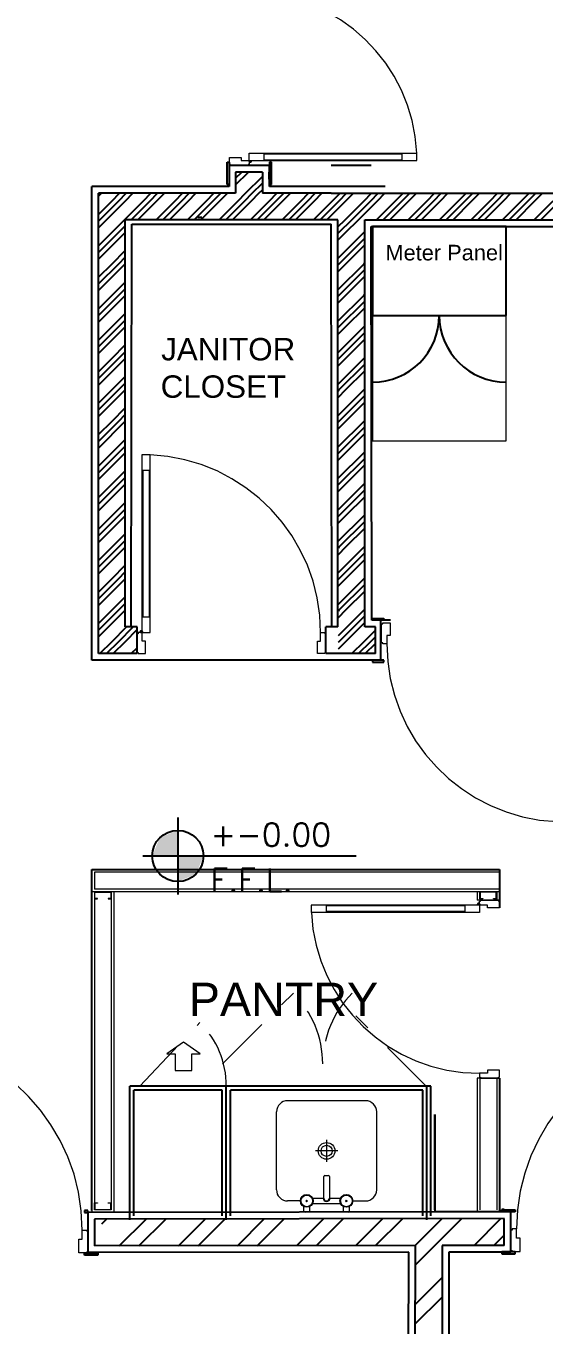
# Model space of a CAD drawing. Header units: inches. Extents: x 78 to 199, y 70 to 92.
# Drawn here: x 99.18 to 101.51, y 78.07 to 83.91 of the extents above; entities that cross this region are included whole.
import ezdxf
from ezdxf.enums import TextEntityAlignment as Align

# ---------------------------------------------------------------- set-up
doc = ezdxf.new("R2010")
doc.units = ezdxf.units.IN
doc.header["$MEASUREMENT"] = 0
for name, pattern in [('21212-FC-A-XREF-GROUND FLOOR PLAN-REV-31-10-12$0$21201-TN-A-GROUND FLOOR PLAN-XREF-REV-20-03-12$2$HIDDEN2', [0.1875, 0.125, -0.0625]), ('HIDDEN', [0.375, 0.25, -0.125]), ('XR-FR.FLOOR$0$HIDDENX2', [19.05, 12.7, -6.35])]:
    doc.linetypes.add(name, pattern=pattern)
for name, color, linetype, lineweight in [('1204SDC-A0$0$G-TTLB-LINE', 244, 'Continuous', 30), ('21212-FC-A-XREF-GROUND FLOOR PLAN-REV-31-10-12$0$21201-TN-A-GROUND FLOOR PLAN-XREF-REV-20-03-12$2$DOOR-EEE', 182, 'Continuous', 13), ('21212-FC-A-XREF-GROUND FLOOR PLAN-REV-31-10-12$0$21201-TN-A-GROUND FLOOR PLAN-XREF-REV-20-03-12$2$Door-Frame-SW-EEE', 26, 'Continuous', 9), ('21212-FC-A-XREF-GROUND FLOOR PLAN-REV-31-10-12$0$Channels-EEE', 252, 'Continuous', 5), ('21212-FC-A-XREF-GROUND FLOOR PLAN-REV-31-10-12$0$DOOR-EEE', 182, 'Continuous', 13), ('21212-FC-A-XREF-GROUND FLOOR PLAN-REV-31-10-12$0$GB-Wall-Cladding-EEE', 1, 'Continuous', 15), ('FURN-LIGHT-EEE', 2, 'Continuous', 18), ('HIDDEN-EEE', 6, 'HIDDEN', 9), ('XR-FR.FLOOR$0$S_BEAM', 8, 'XR-FR.FLOOR$0$HIDDENX2', 5)]:
    doc.layers.add(name, color=color, linetype=linetype, lineweight=lineweight)
for name, color, linetype in [('17', 2, 'Continuous'), ('A2- Plans$0$WALL-AR', 7, 'Continuous'), ('door', 17, 'Continuous'), ('F-DIM', 1, 'Continuous'), ('FINISH-AR', 252, 'Continuous'), ('furniture', 5, 'Continuous'), ('HATCH-AR', 251, 'Continuous'), ('text', 2, 'Continuous'), ('WALL-AR', 7, 'Continuous'), ('WOOD-EEE', 37, 'Continuous')]:
    doc.layers.add(name, color=color, linetype=linetype)
doc.layers.add('GOLDCLADDING', color=7, linetype='Continuous', true_color=0xffc20a)
doc.styles.add('ROMANS', font='romans.shx')
doc.styles.get("Standard").update_dxf_attribs({"font": 'arial.ttf'})

# ---------------------------------------------------------------- blocks, each defined once
blk = doc.blocks.new('YJYJJYJTYJTY')
at = {"color": 252}
for p, q in [((4.8863, 10.366, -0.0791), (4.8861, 10.2705, -0.0791)), ((4.6269, 7.4655, -0.0791), (4.6269, 7.1203, -0.0791)), ((4.47, 7.2929, -0.0791), (5.4271, 7.2929, -0.0791)), ((5.7624, 6.2585, -0.0791), (4.4112, 6.2585, -0.0791)), ((5.7798, 6.1306, -0.0791), (5.7798, 5.6932, -0.0791))]:
    blk.add_line(p, q, dxfattribs=at)
blk.add_circle((4.6269, 7.2929, -0.0791), 0.115, dxfattribs=at)
for points in [[(4.6269, 7.4079, -0.0791), (4.6269, 7.2929, -0.0791), (4.5459, 7.3751, -0.0791), (4.5118, 7.2929, -0.0791)], [(4.6269, 7.4079, -0.0791), (4.6269, 7.4079, -0.0791), (4.6269, 7.2929, -0.0791), (4.6269, 7.4079, -0.0791)], [(4.6269, 7.2929, -0.0791), (4.6269, 7.4079, -0.0791), (4.6269, 7.4079, -0.0791), (4.6269, 7.2929, -0.0791)], [(4.6269, 7.4079, -0.0791), (4.6269, 7.2929, -0.0791), (4.6269, 7.4079, -0.0791)], [(4.7419, 7.2929, -0.0791), (4.6269, 7.2929, -0.0791), (4.709, 7.212, -0.0791), (4.6269, 7.1779, -0.0791)]]:
    blk.add_solid(points, dxfattribs=at)
at = {"layer": '1204SDC-A0$0$G-TTLB-LINE', "color": 252}
blk.add_line((5.7798, 6.1306, -0.0791), (5.7798, 5.7033, -0.0791), dxfattribs=at)
at = {"layer": '17', "color": 252}
blk.add_line((5.0375, 10.3007, -0.0791), (5.0374, 10.3658, -0.0791), dxfattribs=at)
at = {"layer": '21212-FC-A-XREF-GROUND FLOOR PLAN-REV-31-10-12$0$21201-TN-A-GROUND FLOOR PLAN-XREF-REV-20-03-12$2$DOOR-EEE', "color": 252, "ltscale": 250}
for p, q in [((4.9471, 10.4179, -0.0791), (4.9471, 10.4511, -0.0791)), ((4.9471, 10.4511, -0.0791), (5.7001, 10.4511, -0.0791)), ((5.0136, 10.4179, -0.0791), (5.0136, 10.4511, -0.0791)), ((5.6337, 10.4179, -0.0791), (5.6337, 10.4511, -0.0791)), ((5.7001, 10.4179, -0.0791), (5.7001, 10.4511, -0.0791)), ((4.9471, 10.4179, -0.0791), (5.7001, 10.4179, -0.0791)), ((5.0136, 10.4476, -0.0791), (5.6337, 10.4476, -0.0791)), ((5.0136, 10.4214, -0.0791), (5.6337, 10.4214, -0.0791)), ((4.4674, 9.0963, -0.0791), (4.5027, 9.0963, -0.0791)), ((4.4674, 8.2963, -0.0791), (4.4674, 9.0963, -0.0791)), ((4.5027, 8.2963, -0.0791), (4.5027, 9.0963, -0.0791)), ((4.4674, 9.0257, -0.0791), (4.5027, 9.0257, -0.0791)), ((4.4712, 8.3669, -0.0791), (4.4712, 9.0257, -0.0791)), ((4.4989, 8.3669, -0.0791), (4.4989, 9.0257, -0.0791)), ((4.4674, 8.3669, -0.0791), (4.5027, 8.3669, -0.0791)), ((4.4674, 8.2963, -0.0791), (4.5027, 8.2963, -0.0791)), ((5.2255, 7.0724, -0.0791), (5.2255, 7.0391, -0.0791)), ((5.9813, 7.0724, -0.0791), (5.2255, 7.0724, -0.0791)), ((5.2922, 7.0724, -0.0791), (5.2922, 7.0391, -0.0791)), ((5.9146, 7.0689, -0.0791), (5.2922, 7.0689, -0.0791)), ((5.9146, 7.0724, -0.0791), (5.9146, 7.0391, -0.0791)), ((5.9813, 7.0724, -0.0791), (5.9813, 7.0391, -0.0791)), ((5.9813, 7.0391, -0.0791), (5.2255, 7.0391, -0.0791)), ((5.9146, 7.0427, -0.0791), (5.2922, 7.0427, -0.0791))]:
    blk.add_line(p, q, dxfattribs=at)
at = {"layer": '21212-FC-A-XREF-GROUND FLOOR PLAN-REV-31-10-12$0$21201-TN-A-GROUND FLOOR PLAN-XREF-REV-20-03-12$2$DOOR-EEE', "color": 252, "lineweight": 5, "ltscale": 250}
for p, q in [((4.9449, 10.4135, -0.0791), (4.9582, 10.4135, -0.0791)), ((4.9515, 10.4201, -0.0791), (4.9515, 10.4068, -0.0791)), ((4.4697, 8.301, -0.0791), (4.4556, 8.301, -0.0791)), ((4.4627, 8.2939, -0.0791), (4.4627, 8.308, -0.0791)), ((5.9835, 7.0769, -0.0791), (5.9702, 7.0769, -0.0791)), ((5.9768, 7.0702, -0.0791), (5.9768, 7.0836, -0.0791))]:
    blk.add_line(p, q, dxfattribs=at)
for centre, radius in [((4.9515, 10.4135, -0.0791), 0.00443), ((4.4627, 8.301, -0.0791), 0.00471), ((5.9768, 7.0769, -0.0791), 0.00445)]:
    blk.add_circle(centre, radius, dxfattribs=at)
at = {"layer": '21212-FC-A-XREF-GROUND FLOOR PLAN-REV-31-10-12$0$21201-TN-A-GROUND FLOOR PLAN-XREF-REV-20-03-12$2$DOOR-EEE', "color": 252, "linetype": '21212-FC-A-XREF-GROUND FLOOR PLAN-REV-31-10-12$0$21201-TN-A-GROUND FLOOR PLAN-XREF-REV-20-03-12$2$HIDDEN2', "lineweight": 5, "ltscale": 500}
for centre, radius, start, end in [((4.9471, 10.4179, -0.0791), 0.753, 2.52862, 90), ((4.4674, 8.2963, -0.0791), 0.8, 0, 87.47138), ((6.365, 8.2463, -0.0791), 0.8, 180, 267.47138), ((5.9813, 7.0724, -0.0791), 0.7558, 182.52862, 270), ((3.3288, 5.6116, -0.0791), 0.869, 0, 87.47138), ((7.0155, 5.617, -0.0791), 0.8682, 92.52862, 180)]:
    blk.add_arc(centre, radius, start, end, dxfattribs=at)
at = {"layer": '21212-FC-A-XREF-GROUND FLOOR PLAN-REV-31-10-12$0$21201-TN-A-GROUND FLOOR PLAN-XREF-REV-20-03-12$2$Door-Frame-SW-EEE', "color": 252, "ltscale": 250}
for p, q in [((4.8585, 10.4002, -0.0791), (4.8585, 10.4312, -0.0791)), ((4.8585, 10.4312, -0.0791), (4.9117, 10.4312, -0.0791)), ((4.863, 10.4002, -0.0791), (4.8585, 10.4002, -0.0791)), ((4.863, 10.3958, -0.0791), (4.863, 10.4002, -0.0791)), ((4.9427, 10.3958, -0.0791), (4.863, 10.3958, -0.0791)), ((4.9117, 10.4312, -0.0791), (4.9117, 10.4179, -0.0791)), ((4.9117, 10.4179, -0.0791), (4.9471, 10.4179, -0.0791)), ((4.9471, 10.4002, -0.0791), (4.9427, 10.4002, -0.0791)), ((4.9427, 10.4002, -0.0791), (4.9427, 10.3958, -0.0791)), ((4.9471, 10.4179, -0.0791), (4.9471, 10.4002, -0.0791)), ((4.4486, 8.2916, -0.0791), (4.4439, 8.2916, -0.0791)), ((4.4439, 8.2916, -0.0791), (4.4439, 8.2069, -0.0791)), ((4.4674, 8.2963, -0.0791), (4.4486, 8.2963, -0.0791)), ((4.4486, 8.2963, -0.0791), (4.4486, 8.2916, -0.0791)), ((4.4674, 8.2586, -0.0791), (4.4674, 8.2963, -0.0791)), ((5.2674, 8.2963, -0.0791), (5.2862, 8.2963, -0.0791)), ((5.2674, 8.2586, -0.0791), (5.2674, 8.2963, -0.0791)), ((5.2862, 8.2963, -0.0791), (5.2862, 8.2916, -0.0791)), ((5.2862, 8.2916, -0.0791), (5.2909, 8.2916, -0.0791)), ((5.2909, 8.2916, -0.0791), (5.2909, 8.2069, -0.0791)), ((5.5414, 8.251, -0.0791), (5.5414, 8.3358, -0.0791)), ((5.5414, 8.3358, -0.0791), (5.5461, 8.3358, -0.0791)), ((5.5461, 8.3358, -0.0791), (5.5461, 8.3405, -0.0791)), ((5.5461, 8.3405, -0.0791), (5.5791, 8.3405, -0.0791)), ((5.5791, 8.3405, -0.0791), (5.5791, 8.284, -0.0791)), ((4.4815, 8.2586, -0.0791), (4.4674, 8.2586, -0.0791)), ((4.4815, 8.2022, -0.0791), (4.4815, 8.2586, -0.0791)), ((5.2533, 8.2022, -0.0791), (5.2533, 8.2586, -0.0791)), ((5.2533, 8.2586, -0.0791), (5.2674, 8.2586, -0.0791)), ((5.5461, 8.251, -0.0791), (5.5414, 8.251, -0.0791)), ((5.5461, 8.2463, -0.0791), (5.5461, 8.251, -0.0791)), ((5.565, 8.2463, -0.0791), (5.5461, 8.2463, -0.0791)), ((5.5791, 8.284, -0.0791), (5.565, 8.284, -0.0791)), ((5.565, 8.284, -0.0791), (5.565, 8.2463, -0.0791)), ((4.4439, 8.2069, -0.0791), (4.4486, 8.2069, -0.0791)), ((4.4486, 8.2069, -0.0791), (4.4486, 8.2022, -0.0791)), ((4.4486, 8.2022, -0.0791), (4.4815, 8.2022, -0.0791)), ((5.2862, 8.2022, -0.0791), (5.2533, 8.2022, -0.0791)), ((5.2909, 8.2069, -0.0791), (5.2862, 8.2069, -0.0791)), ((5.2862, 8.2069, -0.0791), (5.2862, 8.2022, -0.0791)), ((5.9813, 7.0724, -0.0791), (5.9813, 7.0902, -0.0791)), ((5.9813, 7.0902, -0.0791), (5.9857, 7.0902, -0.0791)), ((6.0168, 7.0724, -0.0791), (5.9813, 7.0724, -0.0791)), ((5.9857, 7.0902, -0.0791), (5.9857, 7.0947, -0.0791)), ((5.9857, 7.0947, -0.0791), (6.0658, 7.0947, -0.0791)), ((6.0168, 7.0591, -0.0791), (6.0168, 7.0724, -0.0791)), ((6.0658, 7.0947, -0.0791), (6.0658, 7.0902, -0.0791)), ((6.0658, 7.0902, -0.0791), (6.0702, 7.0902, -0.0791)), ((6.0702, 7.0902, -0.0791), (6.0702, 7.0591, -0.0791)), ((6.0702, 7.0591, -0.0791), (6.0168, 7.0591, -0.0791)), ((5.9813, 6.3167, -0.0791), (5.9813, 6.2989, -0.0791)), ((6.0168, 6.3167, -0.0791), (5.9813, 6.3167, -0.0791)), ((6.0702, 6.33, -0.0791), (6.0168, 6.33, -0.0791)), ((6.0168, 6.33, -0.0791), (6.0168, 6.3167, -0.0791)), ((6.0702, 6.2989, -0.0791), (6.0702, 6.33, -0.0791)), ((5.9813, 6.2989, -0.0791), (5.9857, 6.2989, -0.0791)), ((5.9857, 6.2989, -0.0791), (5.9857, 6.2945, -0.0791)), ((5.9857, 6.2945, -0.0791), (6.0658, 6.2945, -0.0791)), ((6.0658, 6.2945, -0.0791), (6.0658, 6.2989, -0.0791)), ((6.0658, 6.2989, -0.0791), (6.0702, 6.2989, -0.0791)), ((4.1978, 5.6116, -0.0791), (4.2182, 5.6116, -0.0791)), ((4.1978, 5.5707, -0.0791), (4.1978, 5.6116, -0.0791)), ((4.2182, 5.6116, -0.0791), (4.2182, 5.6065, -0.0791)), ((4.2182, 5.6065, -0.0791), (4.2233, 5.6065, -0.0791)), ((4.2233, 5.6065, -0.0791), (4.2233, 5.5145, -0.0791)), ((6.1268, 5.6119, -0.0791), (6.1217, 5.6119, -0.0791)), ((6.1217, 5.6119, -0.0791), (6.1217, 5.52, -0.0791)), ((6.1472, 5.617, -0.0791), (6.1268, 5.617, -0.0791)), ((6.1268, 5.617, -0.0791), (6.1268, 5.6119, -0.0791)), ((6.1472, 5.5762, -0.0791), (6.1472, 5.617, -0.0791)), ((4.1824, 5.5094, -0.0791), (4.1824, 5.5707, -0.0791)), ((4.1824, 5.5707, -0.0791), (4.1978, 5.5707, -0.0791)), ((6.1626, 5.5762, -0.0791), (6.1472, 5.5762, -0.0791)), ((6.1626, 5.5149, -0.0791), (6.1626, 5.5762, -0.0791)), ((4.2182, 5.5094, -0.0791), (4.1824, 5.5094, -0.0791)), ((4.2233, 5.5145, -0.0791), (4.2182, 5.5145, -0.0791)), ((4.2182, 5.5145, -0.0791), (4.2182, 5.5094, -0.0791)), ((6.1217, 5.52, -0.0791), (6.1268, 5.52, -0.0791)), ((6.1268, 5.52, -0.0791), (6.1268, 5.5149, -0.0791)), ((6.1268, 5.5149, -0.0791), (6.1626, 5.5149, -0.0791))]:
    blk.add_line(p, q, dxfattribs=at)
at = {"layer": '21212-FC-A-XREF-GROUND FLOOR PLAN-REV-31-10-12$0$Channels-EEE', "color": 252}
for p, q in [((4.3281, 7.1319, -0.0791), (4.2521, 7.1319, -0.0791)), ((4.2521, 7.1319, -0.0791), (4.2521, 7.0999, -0.0791)), ((4.2541, 7.1019, -0.0791), (4.2541, 7.1299, -0.0791)), ((4.2541, 7.1299, -0.0791), (4.3261, 7.1299, -0.0791)), ((4.3261, 7.1299, -0.0791), (4.3261, 7.1019, -0.0791)), ((4.3281, 7.0999, -0.0791), (4.3281, 7.1319, -0.0791)), ((5.9821, 7.0999, -0.0791), (5.9821, 7.1319, -0.0791)), ((5.9821, 7.1319, -0.0791), (6.0581, 7.1319, -0.0791)), ((6.0561, 7.1299, -0.0791), (5.9841, 7.1299, -0.0791)), ((5.9841, 7.1299, -0.0791), (5.9841, 7.1019, -0.0791)), ((6.0561, 7.1019, -0.0791), (6.0561, 7.1299, -0.0791)), ((6.0581, 7.1319, -0.0791), (6.0581, 7.0999, -0.0791)), ((4.2521, 7.0999, -0.0791), (4.2661, 7.0999, -0.0791)), ((4.2661, 7.1019, -0.0791), (4.2541, 7.1019, -0.0791)), ((4.2661, 7.0999, -0.0791), (4.2661, 7.1019, -0.0791)), ((4.3261, 7.1019, -0.0791), (4.3141, 7.1019, -0.0791)), ((4.3141, 7.1019, -0.0791), (4.3141, 7.0999, -0.0791)), ((4.3141, 7.0999, -0.0791), (4.3281, 7.0999, -0.0791)), ((5.9961, 7.0999, -0.0791), (5.9821, 7.0999, -0.0791)), ((5.9841, 7.1019, -0.0791), (5.9961, 7.1019, -0.0791)), ((5.9961, 7.1019, -0.0791), (5.9961, 7.0999, -0.0791)), ((6.0441, 7.0999, -0.0791), (6.0441, 7.1019, -0.0791)), ((6.0441, 7.1019, -0.0791), (6.0561, 7.1019, -0.0791)), ((6.0581, 7.0999, -0.0791), (6.0441, 7.0999, -0.0791)), ((4.2521, 5.7028, -0.0791), (4.2521, 5.7348, -0.0791)), ((4.2521, 5.7348, -0.0791), (4.2661, 5.7348, -0.0791)), ((4.2661, 5.7328, -0.0791), (4.2541, 5.7328, -0.0791)), ((4.2541, 5.7328, -0.0791), (4.2541, 5.7048, -0.0791)), ((4.2661, 5.7348, -0.0791), (4.2661, 5.7328, -0.0791)), ((4.3141, 5.7348, -0.0791), (4.3281, 5.7348, -0.0791)), ((4.3141, 5.7328, -0.0791), (4.3141, 5.7348, -0.0791)), ((4.3261, 5.7328, -0.0791), (4.3141, 5.7328, -0.0791)), ((4.3261, 5.7048, -0.0791), (4.3261, 5.7328, -0.0791)), ((4.3281, 5.7348, -0.0791), (4.3281, 5.7028, -0.0791)), ((4.3281, 5.7028, -0.0791), (4.2521, 5.7028, -0.0791)), ((4.2541, 5.7048, -0.0791), (4.3261, 5.7048, -0.0791))]:
    blk.add_line(p, q, dxfattribs=at)
at = {"layer": '21212-FC-A-XREF-GROUND FLOOR PLAN-REV-31-10-12$0$DOOR-EEE', "color": 252, "ltscale": 3}
blk.add_line((6.1217, 5.5147, -0.0791), (6.1217, 5.6251, -0.0791), dxfattribs=at)
at = {"layer": '21212-FC-A-XREF-GROUND FLOOR PLAN-REV-31-10-12$0$GB-Wall-Cladding-EEE', "color": 252, "ltscale": 3}
for p, q in [((4.2401, 7.2319, -0.0791), (4.2401, 5.6908, -0.0791)), ((6.0701, 7.2319, -0.0791), (4.2401, 7.2319, -0.0791)), ((4.2521, 7.2199, -0.0791), (4.2521, 7.1439, -0.0791)), ((6.0701, 7.2199, -0.0791), (4.2521, 7.2199, -0.0791)), ((6.0702, 7.1319, -0.0791), (4.2401, 7.1319, -0.0791)), ((6.0702, 7.1439, -0.0791), (4.2521, 7.1439, -0.0791)), ((4.2521, 7.1319, -0.0791), (4.2521, 5.7028, -0.0791)), ((4.3281, 7.1319, -0.0791), (4.3281, 5.7028, -0.0791)), ((4.3401, 7.1319, -0.0791), (4.3401, 5.6908, -0.0791)), ((5.9701, 7.1319, -0.0791), (5.9701, 7.0947, -0.0791)), ((5.9821, 7.1319, -0.0791), (5.9821, 7.0947, -0.0791)), ((6.0581, 7.1319, -0.0791), (6.0581, 7.0947, -0.0791)), ((6.0702, 7.0947, -0.0791), (5.9701, 7.0947, -0.0791)), ((5.9821, 7.0769, -0.0791), (5.9821, 7.0724, -0.0791)), ((5.9701, 6.2945, -0.0791), (5.9701, 5.6908, -0.0791)), ((6.0706, 6.2945, -0.0791), (5.9701, 6.2945, -0.0791)), ((5.9821, 6.2989, -0.0791), (5.9821, 5.7028, -0.0791)), ((6.0581, 6.2945, -0.0791), (6.0581, 5.7028, -0.0791))]:
    blk.add_line(p, q, dxfattribs=at)
at = {"layer": 'A2- Plans$0$WALL-AR', "color": 252}
for p, q in [((5.0374, 10.3958, -0.0791), (4.8575, 10.3961, -0.0791)), ((5.0063, 10.3658, -0.0791), (4.8863, 10.366, -0.0791)), ((5.0063, 10.3658, -0.0791), (5.0061, 10.2705, -0.0791))]:
    blk.add_line(p, q, dxfattribs=at)
at = {"layer": 'door', "color": 252}
for p, q in [((4.8475, 10.3106, -0.0791), (4.8475, 10.4106, -0.0791)), ((4.8475, 10.4106, -0.0791), (4.8575, 10.4106, -0.0791)), ((4.8575, 10.4106, -0.0791), (4.8575, 10.3106, -0.0791)), ((5.0475, 10.4106, -0.0791), (5.0375, 10.4106, -0.0791)), ((5.0375, 10.4106, -0.0791), (5.0375, 10.3106, -0.0791)), ((5.0475, 10.3106, -0.0791), (5.0475, 10.4106, -0.0791)), ((4.8575, 10.3106, -0.0791), (4.8475, 10.3106, -0.0791)), ((5.0375, 10.3106, -0.0791), (5.0475, 10.3106, -0.0791)), ((5.501, 8.3522, -0.0791), (5.501, 8.3605, -0.0791)), ((5.501, 8.3605, -0.0791), (5.551, 8.3605, -0.0791)), ((5.551, 8.3522, -0.0791), (5.501, 8.3522, -0.0791)), ((5.5385, 8.1722, -0.0791), (5.5385, 8.3522, -0.0791)), ((5.551, 8.3605, -0.0791), (5.551, 8.3522, -0.0791)), ((5.501, 8.1722, -0.0791), (5.501, 8.1638, -0.0791)), ((5.551, 8.1722, -0.0791), (5.501, 8.1722, -0.0791)), ((5.551, 8.1638, -0.0791), (5.551, 8.1722, -0.0791)), ((5.501, 8.1638, -0.0791), (5.551, 8.1638, -0.0791)), ((4.2225, 5.7006, -0.0791), (4.208, 5.7006, -0.0791)), ((4.208, 5.7006, -0.0791), (4.208, 5.6906, -0.0791)), ((4.208, 5.6906, -0.0791), (4.2225, 5.6908, -0.0791)), ((4.2225, 5.6908, -0.0791), (4.2225, 5.7006, -0.0791)), ((6.0808, 5.6933, -0.0791), (6.0808, 5.7033, -0.0791)), ((6.0808, 5.7033, -0.0791), (6.1408, 5.7033, -0.0791)), ((6.1408, 5.6933, -0.0791), (6.0808, 5.6933, -0.0791)), ((6.1408, 5.7033, -0.0791), (6.1408, 5.6933, -0.0791)), ((4.208, 5.4993, -0.0791), (4.208, 5.5093, -0.0791)), ((4.208, 5.5093, -0.0791), (4.268, 5.5093, -0.0791)), ((4.268, 5.4993, -0.0791), (4.208, 5.4993, -0.0791)), ((4.268, 5.5093, -0.0791), (4.268, 5.4993, -0.0791)), ((6.0808, 5.5147, -0.0791), (6.0808, 5.5047, -0.0791)), ((6.1408, 5.5147, -0.0791), (6.0808, 5.5147, -0.0791)), ((6.0808, 5.5047, -0.0791), (6.1408, 5.5047, -0.0791)), ((6.1408, 5.5047, -0.0791), (6.1408, 5.5147, -0.0791))]:
    blk.add_line(p, q, dxfattribs=at)
at = {"layer": 'F-DIM', "color": 252}
for p, q in [((6.0999, 10.1219, -0.0791), (5.4999, 10.1214, -0.0791)), ((5.4999, 10.1214, -0.0791), (5.5002, 9.7214, -0.0791)), ((6.1002, 9.7219, -0.0791), (6.0999, 10.1219, -0.0791)), ((5.5002, 9.7214, -0.0791), (6.1002, 9.7219, -0.0791))]:
    blk.add_line(p, q, dxfattribs=at)
for centre, start, end in [((5.5002, 9.7214, -0.0791), 270.05382, 0.05382), ((6.1002, 9.7219, -0.0791), 180.05382, 270.05382)]:
    blk.add_arc(centre, 0.3, start, end, dxfattribs=at)
at = {"layer": 'FINISH-AR', "color": 252}
for p, q in [((4.8575, 10.3961, -0.0791), (4.8572, 10.3007, -0.0791)), ((5.0374, 10.3958, -0.0791), (5.0376, 10.3007, -0.0791)), ((5.4944, 10.3958, -0.0791), (5.3144, 10.3958, -0.0791)), ((4.2401, 8.1722, -0.0791), (4.2401, 10.3007, -0.0791)), ((4.8572, 10.3007, -0.0791), (4.2401, 10.3007, -0.0791)), ((5.5569, 10.3007, -0.0791), (5.0375, 10.3007, -0.0791)), ((4.417, 8.3222, -0.0791), (4.42, 10.1319, -0.0791)), ((4.42, 10.1319, -0.0791), (5.3147, 10.1318, -0.0791)), ((5.3178, 8.3222, -0.0791), (5.3147, 10.1318, -0.0791)), ((5.3178, 8.3222, -0.0791), (5.3147, 10.1318, -0.0791)), ((5.4947, 10.1219, -0.0791), (9.0644, 10.1224, -0.0791)), ((5.4977, 8.3522, -0.0791), (5.4947, 10.1219, -0.0791)), ((5.5808, 8.3522, -0.0791), (5.4977, 8.3522, -0.0791)), ((5.4733, 8.1722, -0.0791), (4.2401, 8.1722, -0.0791)), ((5.5385, 8.1722, -0.0791), (5.318, 8.1722, -0.0791)), ((4.2401, 5.7006, -0.0791), (4.2401, 7.2319, -0.0791)), ((4.2401, 7.2319, -0.0791), (6.0701, 7.2319, -0.0791)), ((6.0701, 7.2319, -0.0791), (6.0702, 7.0591, -0.0791)), ((6.0706, 6.2945, -0.0791), (6.0708, 5.6933, -0.0791)), ((6.1214, 5.6933, -0.0791), (4.2225, 5.6906, -0.0791)), ((4.2225, 5.6906, -0.0791), (4.2226, 5.5106, -0.0791)), ((6.1217, 5.5147, -0.0791), (6.1214, 5.6933, -0.0791)), ((5.6634, 5.5129, -0.0791), (4.2226, 5.5106, -0.0791)), ((5.6582, 3.3759, -0.0791), (5.6634, 5.5129, -0.0791)), ((6.1217, 5.5133, -0.0791), (5.8425, 5.5131, -0.0791)), ((5.8425, 5.5131, -0.0791), (5.8425, 3.3758, -0.0791))]:
    blk.add_line(p, q, dxfattribs=at)
at = {"layer": 'FURN-LIGHT-EEE', "color": 252}
for p, q in [((5.4694, 6.1929, -0.0791), (5.1194, 6.193, -0.0791)), ((5.0694, 5.793, -0.0791), (5.0694, 6.143, -0.0791)), ((5.5194, 5.7929, -0.0791), (5.5194, 6.1429, -0.0791)), ((5.1767, 5.743, -0.0791), (5.1194, 5.743, -0.0791)), ((5.4121, 5.743, -0.0791), (5.4694, 5.743, -0.0791))]:
    blk.add_line(p, q, dxfattribs=at)
at = {"layer": 'FURN-LIGHT-EEE', "color": 252, "lineweight": 5}
for p, q in [((5.2944, 6.0179, -0.0791), (5.2944, 5.9179, -0.0791)), ((5.3444, 5.9679, -0.0791), (5.2444, 5.968, -0.0791)), ((5.2817, 5.7557, -0.0791), (5.2817, 5.8523, -0.0791)), ((5.2867, 5.8573, -0.0791), (5.3021, 5.8573, -0.0791)), ((5.3071, 5.8523, -0.0791), (5.3071, 5.7557, -0.0791)), ((5.1822, 5.7599, -0.0791), (5.1843, 5.7583, -0.0791)), ((5.1862, 5.7644, -0.0791), (5.188, 5.7624, -0.0791)), ((5.1862, 5.7216, -0.0791), (5.188, 5.7235, -0.0791)), ((5.1911, 5.7679, -0.0791), (5.1924, 5.7656, -0.0791)), ((5.1966, 5.7703, -0.0791), (5.1974, 5.7678, -0.0791)), ((5.202, 5.7395, -0.0791), (5.209, 5.7465, -0.0791)), ((5.209, 5.7395, -0.0791), (5.202, 5.7465, -0.0791)), ((5.2025, 5.7716, -0.0791), (5.2027, 5.769, -0.0791)), ((5.2085, 5.7716, -0.0791), (5.2082, 5.769, -0.0791)), ((5.2144, 5.7703, -0.0791), (5.2136, 5.7678, -0.0791)), ((5.2199, 5.7679, -0.0791), (5.2186, 5.7656, -0.0791)), ((5.2247, 5.7644, -0.0791), (5.223, 5.7624, -0.0791)), ((5.2247, 5.7216, -0.0791), (5.223, 5.7235, -0.0791)), ((5.2288, 5.7599, -0.0791), (5.2266, 5.7583, -0.0791)), ((5.2313, 5.7557, -0.0791), (5.2789, 5.7557, -0.0791)), ((5.3574, 5.7303, -0.0791), (5.2313, 5.7303, -0.0791)), ((5.3099, 5.7557, -0.0791), (5.3574, 5.7557, -0.0791)), ((5.357, 5.7313, -0.0791), (5.3594, 5.7323, -0.0791)), ((5.36, 5.726, -0.0791), (5.3621, 5.7276, -0.0791)), ((5.364, 5.7216, -0.0791), (5.3658, 5.7235, -0.0791)), ((5.3689, 5.7679, -0.0791), (5.3702, 5.7656, -0.0791)), ((5.3744, 5.7703, -0.0791), (5.3752, 5.7678, -0.0791)), ((5.3868, 5.7395, -0.0791), (5.3798, 5.7465, -0.0791)), ((5.3798, 5.7395, -0.0791), (5.3868, 5.7465, -0.0791)), ((5.3803, 5.7716, -0.0791), (5.3805, 5.769, -0.0791)), ((5.3863, 5.7716, -0.0791), (5.386, 5.769, -0.0791)), ((5.3922, 5.7703, -0.0791), (5.3914, 5.7678, -0.0791)), ((5.3977, 5.7679, -0.0791), (5.3964, 5.7656, -0.0791)), ((5.4025, 5.7644, -0.0791), (5.4008, 5.7624, -0.0791)), ((5.4025, 5.7216, -0.0791), (5.4008, 5.7235, -0.0791)), ((5.4066, 5.7599, -0.0791), (5.4044, 5.7583, -0.0791)), ((5.4066, 5.726, -0.0791), (5.4044, 5.7276, -0.0791)), ((5.4096, 5.7547, -0.0791), (5.4072, 5.7536, -0.0791)), ((5.4096, 5.7313, -0.0791), (5.4072, 5.7323, -0.0791)), ((5.1911, 5.718, -0.0791), (5.1924, 5.7203, -0.0791)), ((5.1928, 5.6972, -0.0791), (5.1928, 5.7171, -0.0791)), ((5.1966, 5.7156, -0.0791), (5.1974, 5.7181, -0.0791)), ((5.2182, 5.6922, -0.0791), (5.1978, 5.6922, -0.0791)), ((5.2025, 5.7143, -0.0791), (5.2027, 5.717, -0.0791)), ((5.2085, 5.7143, -0.0791), (5.2082, 5.717, -0.0791)), ((5.2144, 5.7156, -0.0791), (5.2136, 5.7181, -0.0791)), ((5.2182, 5.7171, -0.0791), (5.2182, 5.6922, -0.0791)), ((5.2199, 5.718, -0.0791), (5.2186, 5.7203, -0.0791)), ((5.3689, 5.718, -0.0791), (5.3702, 5.7203, -0.0791)), ((5.3706, 5.6922, -0.0791), (5.3706, 5.7171, -0.0791)), ((5.391, 5.6922, -0.0791), (5.3706, 5.6922, -0.0791)), ((5.3744, 5.7156, -0.0791), (5.3752, 5.7181, -0.0791)), ((5.3803, 5.7143, -0.0791), (5.3805, 5.717, -0.0791)), ((5.3863, 5.7143, -0.0791), (5.386, 5.717, -0.0791)), ((5.3922, 5.7156, -0.0791), (5.3914, 5.7181, -0.0791)), ((5.396, 5.7171, -0.0791), (5.396, 5.6972, -0.0791)), ((5.3977, 5.718, -0.0791), (5.3964, 5.7203, -0.0791))]:
    blk.add_line(p, q, dxfattribs=at)
for centre, radius in [((5.2944, 5.9679, -0.0791), 0.0375), ((5.2944, 5.9679, -0.0791), 0.025), ((5.2055, 5.743, -0.0791), 0.0288), ((5.2055, 5.743, -0.0791), 0.0261), ((5.3833, 5.743, -0.0791), 0.0288), ((5.3833, 5.743, -0.0791), 0.0261)]:
    blk.add_circle(centre, radius, dxfattribs=at)
at = {"layer": 'FURN-LIGHT-EEE', "color": 252}
for centre, start, end in [((5.1194, 6.143, -0.0791), 89.99512, 179.99512), ((5.4694, 6.1429, -0.0791), 359.99512, 89.99512), ((5.1194, 5.793, -0.0791), 180.00488, 270.00488), ((5.4694, 5.793, -0.0791), 269.99512, 359.99512)]:
    blk.add_arc(centre, 0.05, start, end, dxfattribs=at)
at = {"layer": 'FURN-LIGHT-EEE', "color": 252, "lineweight": 5}
for centre, radius, start, end in [((5.2867, 5.8523, -0.0791), 0.005, 90, 180), ((5.3021, 5.8523, -0.0791), 0.005, 0, 90), ((5.2944, 5.7557, -0.0791), 0.0155, 180, 0), ((5.2944, 5.7557, -0.0791), 0.0127, 180, 0), ((5.1978, 5.6972, -0.0791), 0.005, 180, 270), ((5.391, 5.6972, -0.0791), 0.005, 270, 0)]:
    blk.add_arc(centre, radius, start, end, dxfattribs=at)
at = {"layer": 'furniture', "color": 252, "linetype": 'Continuous'}
for p, q in [((4.8863, 10.3379, -0.0791), (4.9144, 10.366, -0.0791)), ((4.8863, 10.3079, -0.0791), (4.9444, 10.366, -0.0791)), ((4.9304, 10.2705, -0.0791), (5.0061, 10.3463, -0.0791)), ((4.9604, 10.2705, -0.0791), (5.0061, 10.3163, -0.0791)), ((4.9904, 10.2705, -0.0791), (5.0061, 10.2863, -0.0791)), ((4.2701, 10.2574, -0.0791), (4.2834, 10.2706, -0.0791)), ((4.2701, 10.176, -0.0791), (4.3313, 10.2372, -0.0791)), ((4.276, 10.1518, -0.0791), (4.3613, 10.2372, -0.0791)), ((4.306, 10.1518, -0.0791), (4.3913, 10.2372, -0.0791)), ((4.3313, 10.2372, -0.0791), (4.3648, 10.2706, -0.0791)), ((4.3613, 10.2372, -0.0791), (4.3948, 10.2706, -0.0791)), ((4.3874, 10.1518, -0.0791), (4.4727, 10.2372, -0.0791)), ((4.3913, 10.2372, -0.0791), (4.4248, 10.2706, -0.0791)), ((4.4174, 10.1518, -0.0791), (4.5027, 10.2372, -0.0791)), ((4.4474, 10.1519, -0.0791), (4.5327, 10.2372, -0.0791)), ((4.4727, 10.2372, -0.0791), (4.5062, 10.2706, -0.0791)), ((4.5027, 10.2372, -0.0791), (4.5362, 10.2706, -0.0791)), ((4.5288, 10.1519, -0.0791), (4.6141, 10.2372, -0.0791)), ((4.5327, 10.2372, -0.0791), (4.5662, 10.2706, -0.0791)), ((4.5588, 10.1519, -0.0791), (4.6441, 10.2372, -0.0791)), ((4.5888, 10.1519, -0.0791), (4.6741, 10.2372, -0.0791)), ((4.6141, 10.2372, -0.0791), (4.6476, 10.2706, -0.0791)), ((4.6441, 10.2372, -0.0791), (4.6776, 10.2706, -0.0791)), ((4.6703, 10.1519, -0.0791), (4.7556, 10.2372, -0.0791)), ((4.6741, 10.2372, -0.0791), (4.7076, 10.2706, -0.0791)), ((4.7003, 10.1519, -0.0791), (4.7856, 10.2372, -0.0791)), ((4.7303, 10.1519, -0.0791), (4.8156, 10.2372, -0.0791)), ((4.7556, 10.2372, -0.0791), (4.789, 10.2706, -0.0791)), ((4.7856, 10.2372, -0.0791), (4.819, 10.2706, -0.0791)), ((4.8117, 10.1519, -0.0791), (4.897, 10.2372, -0.0791)), ((4.8156, 10.2372, -0.0791), (4.849, 10.2706, -0.0791)), ((4.8417, 10.1519, -0.0791), (4.927, 10.2372, -0.0791)), ((4.8717, 10.1519, -0.0791), (4.957, 10.2372, -0.0791)), ((4.897, 10.2372, -0.0791), (4.9303, 10.2705, -0.0791)), ((4.927, 10.2372, -0.0791), (4.9603, 10.2705, -0.0791)), ((4.9531, 10.1519, -0.0791), (5.0384, 10.2372, -0.0791)), ((4.957, 10.2372, -0.0791), (4.9903, 10.2705, -0.0791)), ((4.9832, 10.1519, -0.0791), (5.0684, 10.2372, -0.0791)), ((5.0132, 10.1519, -0.0791), (5.0984, 10.2372, -0.0791)), ((5.0384, 10.2372, -0.0791), (5.0718, 10.2705, -0.0791)), ((5.0684, 10.2372, -0.0791), (5.1018, 10.2705, -0.0791)), ((5.0946, 10.1519, -0.0791), (5.1798, 10.2372, -0.0791)), ((5.0984, 10.2372, -0.0791), (5.1317, 10.2705, -0.0791)), ((5.1246, 10.1519, -0.0791), (5.2098, 10.2372, -0.0791)), ((5.1546, 10.1519, -0.0791), (5.2398, 10.2372, -0.0791)), ((5.1798, 10.2372, -0.0791), (5.2132, 10.2705, -0.0791)), ((5.2098, 10.2372, -0.0791), (5.2432, 10.2705, -0.0791)), ((5.236, 10.1519, -0.0791), (5.3212, 10.2372, -0.0791)), ((5.2398, 10.2372, -0.0791), (5.2731, 10.2705, -0.0791)), ((5.266, 10.1519, -0.0791), (5.3512, 10.2372, -0.0791)), ((5.296, 10.1519, -0.0791), (5.3812, 10.2372, -0.0791)), ((5.3212, 10.2372, -0.0791), (5.3546, 10.2705, -0.0791)), ((5.3512, 10.2372, -0.0791), (5.3845, 10.2705, -0.0791)), ((5.3775, 10.1519, -0.0791), (5.4627, 10.2372, -0.0791)), ((5.3812, 10.2372, -0.0791), (5.4145, 10.2705, -0.0791)), ((5.4075, 10.152, -0.0791), (5.4927, 10.2372, -0.0791)), ((5.4375, 10.152, -0.0791), (5.5227, 10.2372, -0.0791)), ((5.4627, 10.2372, -0.0791), (5.4962, 10.2707, -0.0791)), ((5.4927, 10.2372, -0.0791), (5.5262, 10.2707, -0.0791)), ((5.5189, 10.152, -0.0791), (5.6041, 10.2372, -0.0791)), ((5.5227, 10.2372, -0.0791), (5.5562, 10.2707, -0.0791)), ((5.5489, 10.152, -0.0791), (5.6341, 10.2372, -0.0791)), ((5.5789, 10.152, -0.0791), (5.6641, 10.2372, -0.0791)), ((5.6041, 10.2372, -0.0791), (5.6376, 10.2707, -0.0791)), ((5.6341, 10.2372, -0.0791), (5.6676, 10.2707, -0.0791)), ((5.6603, 10.152, -0.0791), (5.7455, 10.2372, -0.0791)), ((5.6641, 10.2372, -0.0791), (5.6976, 10.2707, -0.0791)), ((5.6903, 10.152, -0.0791), (5.7755, 10.2372, -0.0791)), ((5.7203, 10.152, -0.0791), (5.8055, 10.2372, -0.0791)), ((5.7455, 10.2372, -0.0791), (5.779, 10.2707, -0.0791)), ((5.7755, 10.2372, -0.0791), (5.809, 10.2707, -0.0791)), ((5.8018, 10.152, -0.0791), (5.8869, 10.2372, -0.0791)), ((5.8055, 10.2372, -0.0791), (5.839, 10.2707, -0.0791)), ((5.8318, 10.152, -0.0791), (5.9169, 10.2372, -0.0791)), ((5.8618, 10.152, -0.0791), (5.9469, 10.2372, -0.0791)), ((5.8869, 10.2372, -0.0791), (5.9204, 10.2707, -0.0791)), ((5.9169, 10.2372, -0.0791), (5.9504, 10.2707, -0.0791)), ((5.9432, 10.152, -0.0791), (6.0284, 10.2372, -0.0791)), ((5.9469, 10.2372, -0.0791), (5.9804, 10.2707, -0.0791)), ((5.9732, 10.152, -0.0791), (6.0584, 10.2372, -0.0791)), ((6.0032, 10.152, -0.0791), (6.0884, 10.2372, -0.0791)), ((6.0284, 10.2372, -0.0791), (6.0619, 10.2707, -0.0791)), ((6.0584, 10.2372, -0.0791), (6.0919, 10.2707, -0.0791)), ((6.0846, 10.152, -0.0791), (6.1698, 10.2372, -0.0791)), ((6.0884, 10.2372, -0.0791), (6.1219, 10.2707, -0.0791)), ((6.1146, 10.152, -0.0791), (6.1998, 10.2372, -0.0791)), ((6.1446, 10.152, -0.0791), (6.2298, 10.2372, -0.0791)), ((6.1698, 10.2372, -0.0791), (6.2033, 10.2707, -0.0791)), ((6.1998, 10.2372, -0.0791), (6.2333, 10.2707, -0.0791)), ((6.2261, 10.152, -0.0791), (6.3112, 10.2372, -0.0791)), ((6.2298, 10.2372, -0.0791), (6.2633, 10.2707, -0.0791)), ((6.2561, 10.152, -0.0791), (6.3412, 10.2372, -0.0791)), ((4.2701, 10.146, -0.0791), (4.276, 10.1518, -0.0791)), ((4.2701, 10.116, -0.0791), (4.306, 10.1518, -0.0791)), ((4.3313, 10.0957, -0.0791), (4.3874, 10.1518, -0.0791)), ((4.3613, 10.0957, -0.0791), (4.3901, 10.1246, -0.0791)), ((5.3447, 10.1192, -0.0791), (5.3773, 10.1518, -0.0791)), ((5.3512, 10.0957, -0.0791), (5.4073, 10.1518, -0.0791)), ((5.3812, 10.0957, -0.0791), (5.4374, 10.1518, -0.0791)), ((4.2701, 10.0346, -0.0791), (4.3313, 10.0957, -0.0791)), ((4.2701, 10.0046, -0.0791), (4.3613, 10.0957, -0.0791)), ((4.2701, 9.9746, -0.0791), (4.3901, 10.0946, -0.0791)), ((5.3448, 10.0893, -0.0791), (5.3512, 10.0957, -0.0791)), ((5.3448, 10.0593, -0.0791), (5.3812, 10.0957, -0.0791)), ((5.345, 9.978, -0.0791), (5.4627, 10.0957, -0.0791)), ((5.3512, 9.9543, -0.0791), (5.4648, 10.0679, -0.0791)), ((5.4627, 10.0957, -0.0791), (5.4647, 10.0978, -0.0791)), ((4.3313, 9.9543, -0.0791), (4.3901, 10.0131, -0.0791)), ((4.3613, 9.9543, -0.0791), (4.3901, 9.9831, -0.0791)), ((5.3812, 9.9543, -0.0791), (5.4649, 10.0379, -0.0791)), ((4.2701, 9.8931, -0.0791), (4.3313, 9.9543, -0.0791)), ((4.2701, 9.8631, -0.0791), (4.3613, 9.9543, -0.0791)), ((4.2701, 9.8331, -0.0791), (4.3901, 9.9531, -0.0791)), ((5.345, 9.9481, -0.0791), (5.3512, 9.9543, -0.0791)), ((5.3451, 9.9181, -0.0791), (5.3812, 9.9543, -0.0791)), ((5.3452, 9.8368, -0.0791), (5.4627, 9.9543, -0.0791)), ((5.3512, 9.8129, -0.0791), (5.465, 9.9267, -0.0791)), ((5.4627, 9.9543, -0.0791), (5.465, 9.9566, -0.0791)), ((4.3313, 9.8129, -0.0791), (4.3901, 9.8717, -0.0791)), ((5.3812, 9.8129, -0.0791), (5.4651, 9.8967, -0.0791)), ((4.2701, 9.7517, -0.0791), (4.3313, 9.8129, -0.0791)), ((4.2701, 9.7217, -0.0791), (4.3613, 9.8129, -0.0791)), ((4.2701, 9.6917, -0.0791), (4.3901, 9.8117, -0.0791)), ((4.3613, 9.8129, -0.0791), (4.3901, 9.8417, -0.0791)), ((5.3452, 9.8069, -0.0791), (5.3512, 9.8129, -0.0791)), ((5.3453, 9.7769, -0.0791), (5.3812, 9.8129, -0.0791)), ((5.3454, 9.6957, -0.0791), (5.4627, 9.8129, -0.0791)), ((5.4627, 9.8129, -0.0791), (5.4652, 9.8155, -0.0791)), ((5.3512, 9.6715, -0.0791), (5.4653, 9.7855, -0.0791)), ((5.3812, 9.6715, -0.0791), (5.4653, 9.7556, -0.0791)), ((4.3313, 9.6715, -0.0791), (4.3901, 9.7303, -0.0791)), ((4.3613, 9.6715, -0.0791), (4.3901, 9.7003, -0.0791)), ((4.2701, 9.6103, -0.0791), (4.3313, 9.6715, -0.0791)), ((4.2701, 9.5803, -0.0791), (4.3613, 9.6715, -0.0791)), ((4.2701, 9.5503, -0.0791), (4.3901, 9.6703, -0.0791)), ((5.3455, 9.6657, -0.0791), (5.3512, 9.6715, -0.0791)), ((5.3455, 9.6358, -0.0791), (5.3812, 9.6715, -0.0791)), ((5.3457, 9.5545, -0.0791), (5.4627, 9.6715, -0.0791)), ((5.3512, 9.5301, -0.0791), (5.4655, 9.6443, -0.0791)), ((5.4627, 9.6715, -0.0791), (5.4655, 9.6743, -0.0791)), ((4.3313, 9.5301, -0.0791), (4.3901, 9.5889, -0.0791)), ((5.3812, 9.5301, -0.0791), (5.4656, 9.6144, -0.0791)), ((4.2701, 9.4689, -0.0791), (4.3313, 9.5301, -0.0791)), ((4.2701, 9.4389, -0.0791), (4.3613, 9.5301, -0.0791)), ((4.2701, 9.4089, -0.0791), (4.3901, 9.5289, -0.0791)), ((4.3613, 9.5301, -0.0791), (4.3901, 9.5589, -0.0791)), ((5.3457, 9.5245, -0.0791), (5.3512, 9.5301, -0.0791)), ((5.3458, 9.4946, -0.0791), (5.3812, 9.5301, -0.0791)), ((5.3459, 9.4133, -0.0791), (5.4627, 9.5301, -0.0791)), ((5.4627, 9.5301, -0.0791), (5.4657, 9.5331, -0.0791)), ((5.3512, 9.3886, -0.0791), (5.4658, 9.5032, -0.0791)), ((5.3812, 9.3886, -0.0791), (5.4658, 9.4732, -0.0791)), ((4.3313, 9.3886, -0.0791), (4.3901, 9.4475, -0.0791)), ((4.3613, 9.3886, -0.0791), (4.3901, 9.4175, -0.0791)), ((4.2701, 9.3275, -0.0791), (4.3313, 9.3886, -0.0791)), ((4.2701, 9.2975, -0.0791), (4.3613, 9.3886, -0.0791)), ((4.2701, 9.2675, -0.0791), (4.3901, 9.3875, -0.0791)), ((5.346, 9.3834, -0.0791), (5.3512, 9.3886, -0.0791)), ((5.346, 9.3534, -0.0791), (5.3812, 9.3886, -0.0791)), ((5.3462, 9.2721, -0.0791), (5.4627, 9.3886, -0.0791)), ((5.3512, 9.2472, -0.0791), (5.466, 9.362, -0.0791)), ((5.4627, 9.3886, -0.0791), (5.466, 9.3919, -0.0791)), ((4.3313, 9.2472, -0.0791), (4.3901, 9.306, -0.0791)), ((5.3812, 9.2472, -0.0791), (5.4661, 9.332, -0.0791)), ((4.2701, 9.186, -0.0791), (4.3313, 9.2472, -0.0791)), ((4.2701, 9.156, -0.0791), (4.3613, 9.2472, -0.0791)), ((4.2701, 9.126, -0.0791), (4.3901, 9.246, -0.0791)), ((4.3613, 9.2472, -0.0791), (4.3901, 9.276, -0.0791)), ((5.3462, 9.2422, -0.0791), (5.3512, 9.2472, -0.0791)), ((5.3463, 9.2122, -0.0791), (5.3812, 9.2472, -0.0791)), ((5.3464, 9.1309, -0.0791), (5.4627, 9.2472, -0.0791)), ((5.4627, 9.2472, -0.0791), (5.4662, 9.2507, -0.0791)), ((4.3313, 9.1058, -0.0791), (4.3901, 9.1646, -0.0791)), ((5.3512, 9.1058, -0.0791), (5.4662, 9.2208, -0.0791)), ((5.3812, 9.1058, -0.0791), (5.4663, 9.1908, -0.0791)), ((4.3613, 9.1058, -0.0791), (4.3901, 9.1346, -0.0791)), ((5.4627, 9.1058, -0.0791), (5.4664, 9.1096, -0.0791)), ((4.2701, 9.0446, -0.0791), (4.3313, 9.1058, -0.0791)), ((4.2701, 9.0146, -0.0791), (4.3613, 9.1058, -0.0791)), ((4.2701, 8.9846, -0.0791), (4.3901, 9.1046, -0.0791)), ((5.3465, 9.101, -0.0791), (5.3512, 9.1058, -0.0791)), ((5.3465, 9.071, -0.0791), (5.3812, 9.1058, -0.0791)), ((5.3466, 8.9898, -0.0791), (5.4627, 9.1058, -0.0791)), ((5.3512, 8.9644, -0.0791), (5.4665, 9.0796, -0.0791)), ((5.3812, 8.9644, -0.0791), (5.4665, 9.0497, -0.0791)), ((4.3313, 8.9644, -0.0791), (4.3901, 9.0232, -0.0791)), ((4.3613, 8.9644, -0.0791), (4.3901, 8.9932, -0.0791)), ((4.2701, 8.9032, -0.0791), (4.3313, 8.9644, -0.0791)), ((4.2701, 8.8732, -0.0791), (4.3613, 8.9644, -0.0791)), ((4.2701, 8.8432, -0.0791), (4.3901, 8.9632, -0.0791)), ((5.3467, 8.9598, -0.0791), (5.3512, 8.9644, -0.0791)), ((5.3467, 8.9299, -0.0791), (5.3812, 8.9644, -0.0791)), ((5.3469, 8.8486, -0.0791), (5.4627, 8.9644, -0.0791)), ((5.3512, 8.8229, -0.0791), (5.4667, 8.9384, -0.0791)), ((5.4627, 8.9644, -0.0791), (5.4667, 8.9684, -0.0791)), ((4.3313, 8.8229, -0.0791), (4.3901, 8.8818, -0.0791)), ((5.3812, 8.8229, -0.0791), (5.4668, 8.9085, -0.0791)), ((4.2701, 8.7618, -0.0791), (4.3313, 8.8229, -0.0791)), ((4.2701, 8.7318, -0.0791), (4.3613, 8.8229, -0.0791)), ((4.2701, 8.7018, -0.0791), (4.3901, 8.8218, -0.0791)), ((4.3613, 8.8229, -0.0791), (4.3901, 8.8518, -0.0791)), ((5.3469, 8.8186, -0.0791), (5.3512, 8.8229, -0.0791)), ((5.347, 8.7887, -0.0791), (5.3812, 8.8229, -0.0791)), ((5.3471, 8.7074, -0.0791), (5.4627, 8.8229, -0.0791)), ((5.4627, 8.8229, -0.0791), (5.4669, 8.8272, -0.0791)), ((5.3512, 8.6815, -0.0791), (5.467, 8.7973, -0.0791)), ((5.3812, 8.6815, -0.0791), (5.467, 8.7673, -0.0791)), ((4.3313, 8.6815, -0.0791), (4.3901, 8.7404, -0.0791)), ((4.3613, 8.6815, -0.0791), (4.3901, 8.7104, -0.0791)), ((4.2701, 8.6203, -0.0791), (4.3313, 8.6815, -0.0791)), ((4.2701, 8.5903, -0.0791), (4.3613, 8.6815, -0.0791)), ((4.2701, 8.5603, -0.0791), (4.3901, 8.6804, -0.0791)), ((5.3472, 8.6775, -0.0791), (5.3512, 8.6815, -0.0791)), ((5.3472, 8.6475, -0.0791), (5.3812, 8.6815, -0.0791)), ((5.3474, 8.5662, -0.0791), (5.4627, 8.6815, -0.0791)), ((5.3512, 8.5401, -0.0791), (5.4672, 8.6561, -0.0791)), ((5.4627, 8.6815, -0.0791), (5.4672, 8.686, -0.0791)), ((4.3313, 8.5401, -0.0791), (4.3901, 8.5989, -0.0791)), ((5.3812, 8.5401, -0.0791), (5.4673, 8.6261, -0.0791)), ((4.2701, 8.4789, -0.0791), (4.3313, 8.5401, -0.0791)), ((4.2701, 8.4489, -0.0791), (4.3613, 8.5401, -0.0791)), ((4.2701, 8.4189, -0.0791), (4.3901, 8.5389, -0.0791)), ((4.3613, 8.5401, -0.0791), (4.3901, 8.5689, -0.0791)), ((5.3474, 8.5363, -0.0791), (5.3512, 8.5401, -0.0791)), ((5.3475, 8.5063, -0.0791), (5.3812, 8.5401, -0.0791)), ((5.3476, 8.425, -0.0791), (5.4627, 8.5401, -0.0791)), ((5.4627, 8.5401, -0.0791), (5.4674, 8.5448, -0.0791)), ((5.3512, 8.3987, -0.0791), (5.4675, 8.5149, -0.0791)), ((5.3812, 8.3987, -0.0791), (5.4675, 8.4849, -0.0791)), ((4.3313, 8.3987, -0.0791), (4.3901, 8.4575, -0.0791)), ((4.3613, 8.3987, -0.0791), (4.3901, 8.4275, -0.0791)), ((4.2701, 8.3375, -0.0791), (4.3313, 8.3987, -0.0791)), ((4.2701, 8.3075, -0.0791), (4.3613, 8.3987, -0.0791)), ((4.2701, 8.2775, -0.0791), (4.3901, 8.3975, -0.0791)), ((5.3477, 8.3951, -0.0791), (5.3512, 8.3987, -0.0791)), ((5.3477, 8.3651, -0.0791), (5.3812, 8.3987, -0.0791)), ((5.3479, 8.2839, -0.0791), (5.4627, 8.3987, -0.0791)), ((5.3512, 8.2573, -0.0791), (5.4677, 8.3737, -0.0791)), ((5.4627, 8.3987, -0.0791), (5.4676, 8.4037, -0.0791)), ((4.3313, 8.2573, -0.0791), (4.3962, 8.3222, -0.0791)), ((4.3613, 8.2573, -0.0791), (4.4262, 8.3222, -0.0791)), ((4.3913, 8.2573, -0.0791), (4.4439, 8.3098, -0.0791)), ((5.3812, 8.2573, -0.0791), (5.4677, 8.3438, -0.0791)), ((5.4627, 8.2573, -0.0791), (5.5135, 8.3081, -0.0791)), ((4.2762, 8.2022, -0.0791), (4.3313, 8.2573, -0.0791)), ((4.3062, 8.2022, -0.0791), (4.3613, 8.2573, -0.0791)), ((4.3362, 8.2022, -0.0791), (4.3913, 8.2573, -0.0791)), ((5.3479, 8.2539, -0.0791), (5.3512, 8.2573, -0.0791)), ((5.348, 8.224, -0.0791), (5.3812, 8.2573, -0.0791)), ((5.4076, 8.2022, -0.0791), (5.4627, 8.2573, -0.0791)), ((5.4376, 8.2022, -0.0791), (5.4927, 8.2573, -0.0791)), ((5.4676, 8.2022, -0.0791), (5.5135, 8.2481, -0.0791)), ((5.4927, 8.2573, -0.0791), (5.5135, 8.2781, -0.0791)), ((4.4176, 8.2022, -0.0791), (4.4439, 8.2284, -0.0791))]:
    blk.add_line(p, q, dxfattribs=at)
at = {"layer": 'HATCH-AR', "color": 252, "linetype": 'Continuous'}
for p, q in [((5.1604, 5.5421, -0.0791), (5.2805, 5.6621, -0.0791)), ((5.2489, 5.5422, -0.0791), (5.369, 5.6623, -0.0791)), ((5.426, 5.5425, -0.0791), (5.546, 5.6625, -0.0791)), ((5.5145, 5.5426, -0.0791), (5.6345, 5.6626, -0.0791)), ((5.6915, 5.5429, -0.0791), (5.8115, 5.6629, -0.0791)), ((5.6933, 5.4563, -0.0791), (5.9, 5.663, -0.0791)), ((5.957, 5.5432, -0.0791), (6.077, 5.6632, -0.0791)), ((4.2861, 5.6401, -0.0791), (4.3068, 5.6608, -0.0791)), ((4.3637, 5.5409, -0.0791), (4.4839, 5.661, -0.0791)), ((4.4522, 5.541, -0.0791), (4.5724, 5.6612, -0.0791)), ((4.6293, 5.5413, -0.0791), (4.7494, 5.6614, -0.0791)), ((4.7178, 5.5414, -0.0791), (4.8379, 5.6615, -0.0791)), ((4.8948, 5.5417, -0.0791), (5.0149, 5.6618, -0.0791)), ((4.9834, 5.5418, -0.0791), (5.1034, 5.6619, -0.0791)), ((6.0454, 5.5432, -0.0791), (6.0916, 5.5894, -0.0791)), ((5.6929, 5.279, -0.0791), (5.8125, 5.3987, -0.0791)), ((5.6926, 5.1904, -0.0791), (5.8125, 5.3103, -0.0791))]:
    blk.add_line(p, q, dxfattribs=at)
at = {"layer": 'HIDDEN-EEE', "color": 252}
for p, q in [((4.8272, 6.3584, -0.0791), (5.1454, 6.6766, -0.0791)), ((4.4562, 6.2585, -0.0791), (4.7258, 6.5449, -0.0791)), ((5.7444, 6.2559, -0.0791), (5.4262, 6.5741, -0.0791)), ((4.6518, 6.4563, -0.0791), (4.5768, 6.4038, -0.0791)), ((4.7268, 6.4038, -0.0791), (4.6518, 6.4563, -0.0791)), ((4.5768, 6.4038, -0.0791), (4.6143, 6.4038, -0.0791)), ((4.6143, 6.4038, -0.0791), (4.6143, 6.3288, -0.0791)), ((4.6893, 6.3288, -0.0791), (4.6893, 6.4038, -0.0791)), ((4.6893, 6.4038, -0.0791), (4.7268, 6.4038, -0.0791)), ((4.6143, 6.3288, -0.0791), (4.6893, 6.3288, -0.0791))]:
    blk.add_line(p, q, dxfattribs=at)
for centre, radius, start, end in [((4.8272, 6.3584, -0.0791), 0.45, 0, 45), ((5.7272, 6.3584, -0.0791), 0.45, 135, 180), ((4.4394, 6.2585, -0.0791), 0.405, 0, 45)]:
    blk.add_arc(centre, radius, start, end, dxfattribs=at)
at = {"layer": 'WALL-AR', "color": 252}
for p, q in [((4.2701, 8.2022, -0.0791), (4.2701, 10.2707, -0.0791)), ((4.8861, 10.2705, -0.0791), (4.2701, 10.2707, -0.0791)), ((5.3145, 10.2704, -0.0791), (5.0061, 10.2705, -0.0791)), ((5.3145, 10.2704, -0.0791), (7.8896, 10.2706, -0.0791)), ((4.3901, 8.3222, -0.0791), (4.3901, 10.1518, -0.0791)), ((5.3447, 10.1518, -0.0791), (4.3901, 10.1518, -0.0791)), ((5.3447, 8.3222, -0.0791), (5.3447, 10.1518, -0.0791)), ((5.4659, 10.1515, -0.0791), (9.0946, 10.1524, -0.0791)), ((5.4659, 8.3222, -0.0791), (5.4659, 10.1515, -0.0791)), ((4.4439, 8.3222, -0.0791), (4.3901, 8.3222, -0.0791)), ((4.4439, 8.2022, -0.0791), (4.4439, 8.3222, -0.0791)), ((5.3447, 8.3222, -0.0791), (5.2909, 8.3222, -0.0791)), ((5.2909, 8.2022, -0.0791), (5.2909, 8.3222, -0.0791)), ((5.5135, 8.3222, -0.0791), (5.4659, 8.3222, -0.0791)), ((5.5135, 8.2022, -0.0791), (5.5135, 8.3222, -0.0791)), ((4.4439, 8.2022, -0.0791), (4.2701, 8.2022, -0.0791)), ((5.348, 8.2022, -0.0791), (5.2909, 8.2022, -0.0791)), ((5.5135, 8.2022, -0.0791), (5.348, 8.2022, -0.0791)), ((5.7796, 6.1306, -0.0791), (5.7796, 5.6945, -0.0791)), ((6.0915, 5.6633, -0.0791), (4.2524, 5.6607, -0.0791)), ((6.0806, 5.6947, -0.0791), (5.7796, 5.6945, -0.0791)), ((6.0919, 5.7047, -0.0791), (6.0806, 5.7047, -0.0791)), ((6.0806, 5.7047, -0.0791), (6.0806, 5.6947, -0.0791)), ((6.0916, 5.5433, -0.0791), (6.0915, 5.6633, -0.0791)), ((4.2524, 5.6607, -0.0791), (4.2526, 5.5407, -0.0791)), ((5.6935, 5.5429, -0.0791), (4.2526, 5.5407, -0.0791)), ((5.6881, 3.3459, -0.0791), (5.6935, 5.5429, -0.0791)), ((6.0916, 5.5433, -0.0791), (5.8125, 5.5431, -0.0791)), ((5.8125, 5.5431, -0.0791), (5.8125, 3.3458, -0.0791))]:
    blk.add_line(p, q, dxfattribs=at)
at = {"layer": 'WOOD-EEE', "color": 252}
for p, q in [((4.7349, 10.1617, -0.0791), (4.7169, 10.1617, -0.0791)), ((5.317, 10.1518, -0.0791), (4.717, 10.1518, -0.0791)), ((4.4112, 5.6585, -0.0791), (4.4112, 6.2585, -0.0791)), ((4.8444, 5.6585, -0.0791), (4.8444, 6.2585, -0.0791)), ((5.7444, 5.6585, -0.0791), (5.7444, 6.2585, -0.0791)), ((5.7444, 5.6585, -0.0791), (5.7444, 6.2585, -0.0791)), ((5.7624, 5.6765, -0.0791), (5.7624, 6.2585, -0.0791)), ((4.8264, 6.2405, -0.0791), (4.4292, 6.2405, -0.0791)), ((4.4292, 5.6765, -0.0791), (4.4292, 6.2405, -0.0791)), ((4.8264, 5.6765, -0.0791), (4.8264, 6.2405, -0.0791)), ((5.7264, 6.2405, -0.0791), (4.8624, 6.2405, -0.0791)), ((4.8624, 5.6765, -0.0791), (4.8624, 6.2405, -0.0791)), ((5.7264, 5.6765, -0.0791), (5.7264, 6.2405, -0.0791))]:
    blk.add_line(p, q, dxfattribs=at)
at = {"layer": 'XR-FR.FLOOR$0$S_BEAM', "color": 252, "ltscale": 10}
for p, q in [((6.1002, 9.7219, -0.0791), (5.5002, 9.7214, -0.0791)), ((5.5002, 9.7214, -0.0791), (5.5008, 9.158, -0.0791)), ((6.1008, 9.1585, -0.0791), (6.1002, 9.7219, -0.0791)), ((5.5008, 9.158, -0.0791), (6.1008, 9.1585, -0.0791))]:
    blk.add_line(p, q, dxfattribs=at)
at = {"color": 252}
blk.add_text('Meter Panel', height=0.07, rotation=0.05382, dxfattribs=at).set_placement((5.5585, 9.9687, -0.0791))
at = {"color": 252, "style": 'ROMANS'}
for p in [(4.7732, 7.306, -0.0791), (-4.2306, 7.1738, -0.0791), (-4.3022, 3.7717, -0.0791), (1.3636, 2.2432, -0.0791)]:
    blk.add_attdef('ELEV', text='', height=0.1035, dxfattribs=at).set_placement(p, align=Align.BOTTOM_LEFT)
for p in [(4.7732, 7.2372, -0.0791), (-4.2306, 7.105, -0.0791), (-4.3022, 3.7029, -0.0791), (1.3636, 2.1743, -0.0791)]:
    blk.add_attdef('LEVEL', text='', height=0.1035, dxfattribs=at).set_placement(p, align=Align.TOP_LEFT)
at = {"layer": 'text', "color": 252}
for s, height, p in [('JANITOR', 0.10072, (4.552, 9.5196, -0.0791)), ('CLOSET', 0.10072, (4.5497, 9.3517, -0.0791)), ('PANTRY', 0.15, (4.6761, 6.5735, -0.0791))]:
    blk.add_text(s, height=height, dxfattribs=at).set_placement(p)

msp = doc.modelspace()

# ---------------------------------------------------------------- block references
at = {"layer": 'GOLDCLADDING'}
ref = msp.add_blockref('YJYJJYJTYJTY', (95.2365, 72.8835, 0.0791), dxfattribs=at)
ref.add_attrib('ELEV', '+-0.00', dxfattribs={"layer": '0', "color": 252, "height": 0.10354, "style": 'ROMANS'}).set_placement((100.0096, 80.1895, 0), align=Align.BOTTOM_LEFT)
ref.add_attrib('LEVEL', 'F.F.L.', dxfattribs={"layer": '0', "color": 252, "height": 0.10354, "style": 'ROMANS'}).set_placement((100.0096, 80.1207, 0), align=Align.TOP_LEFT)

doc.saveas('drawing.dxf')
